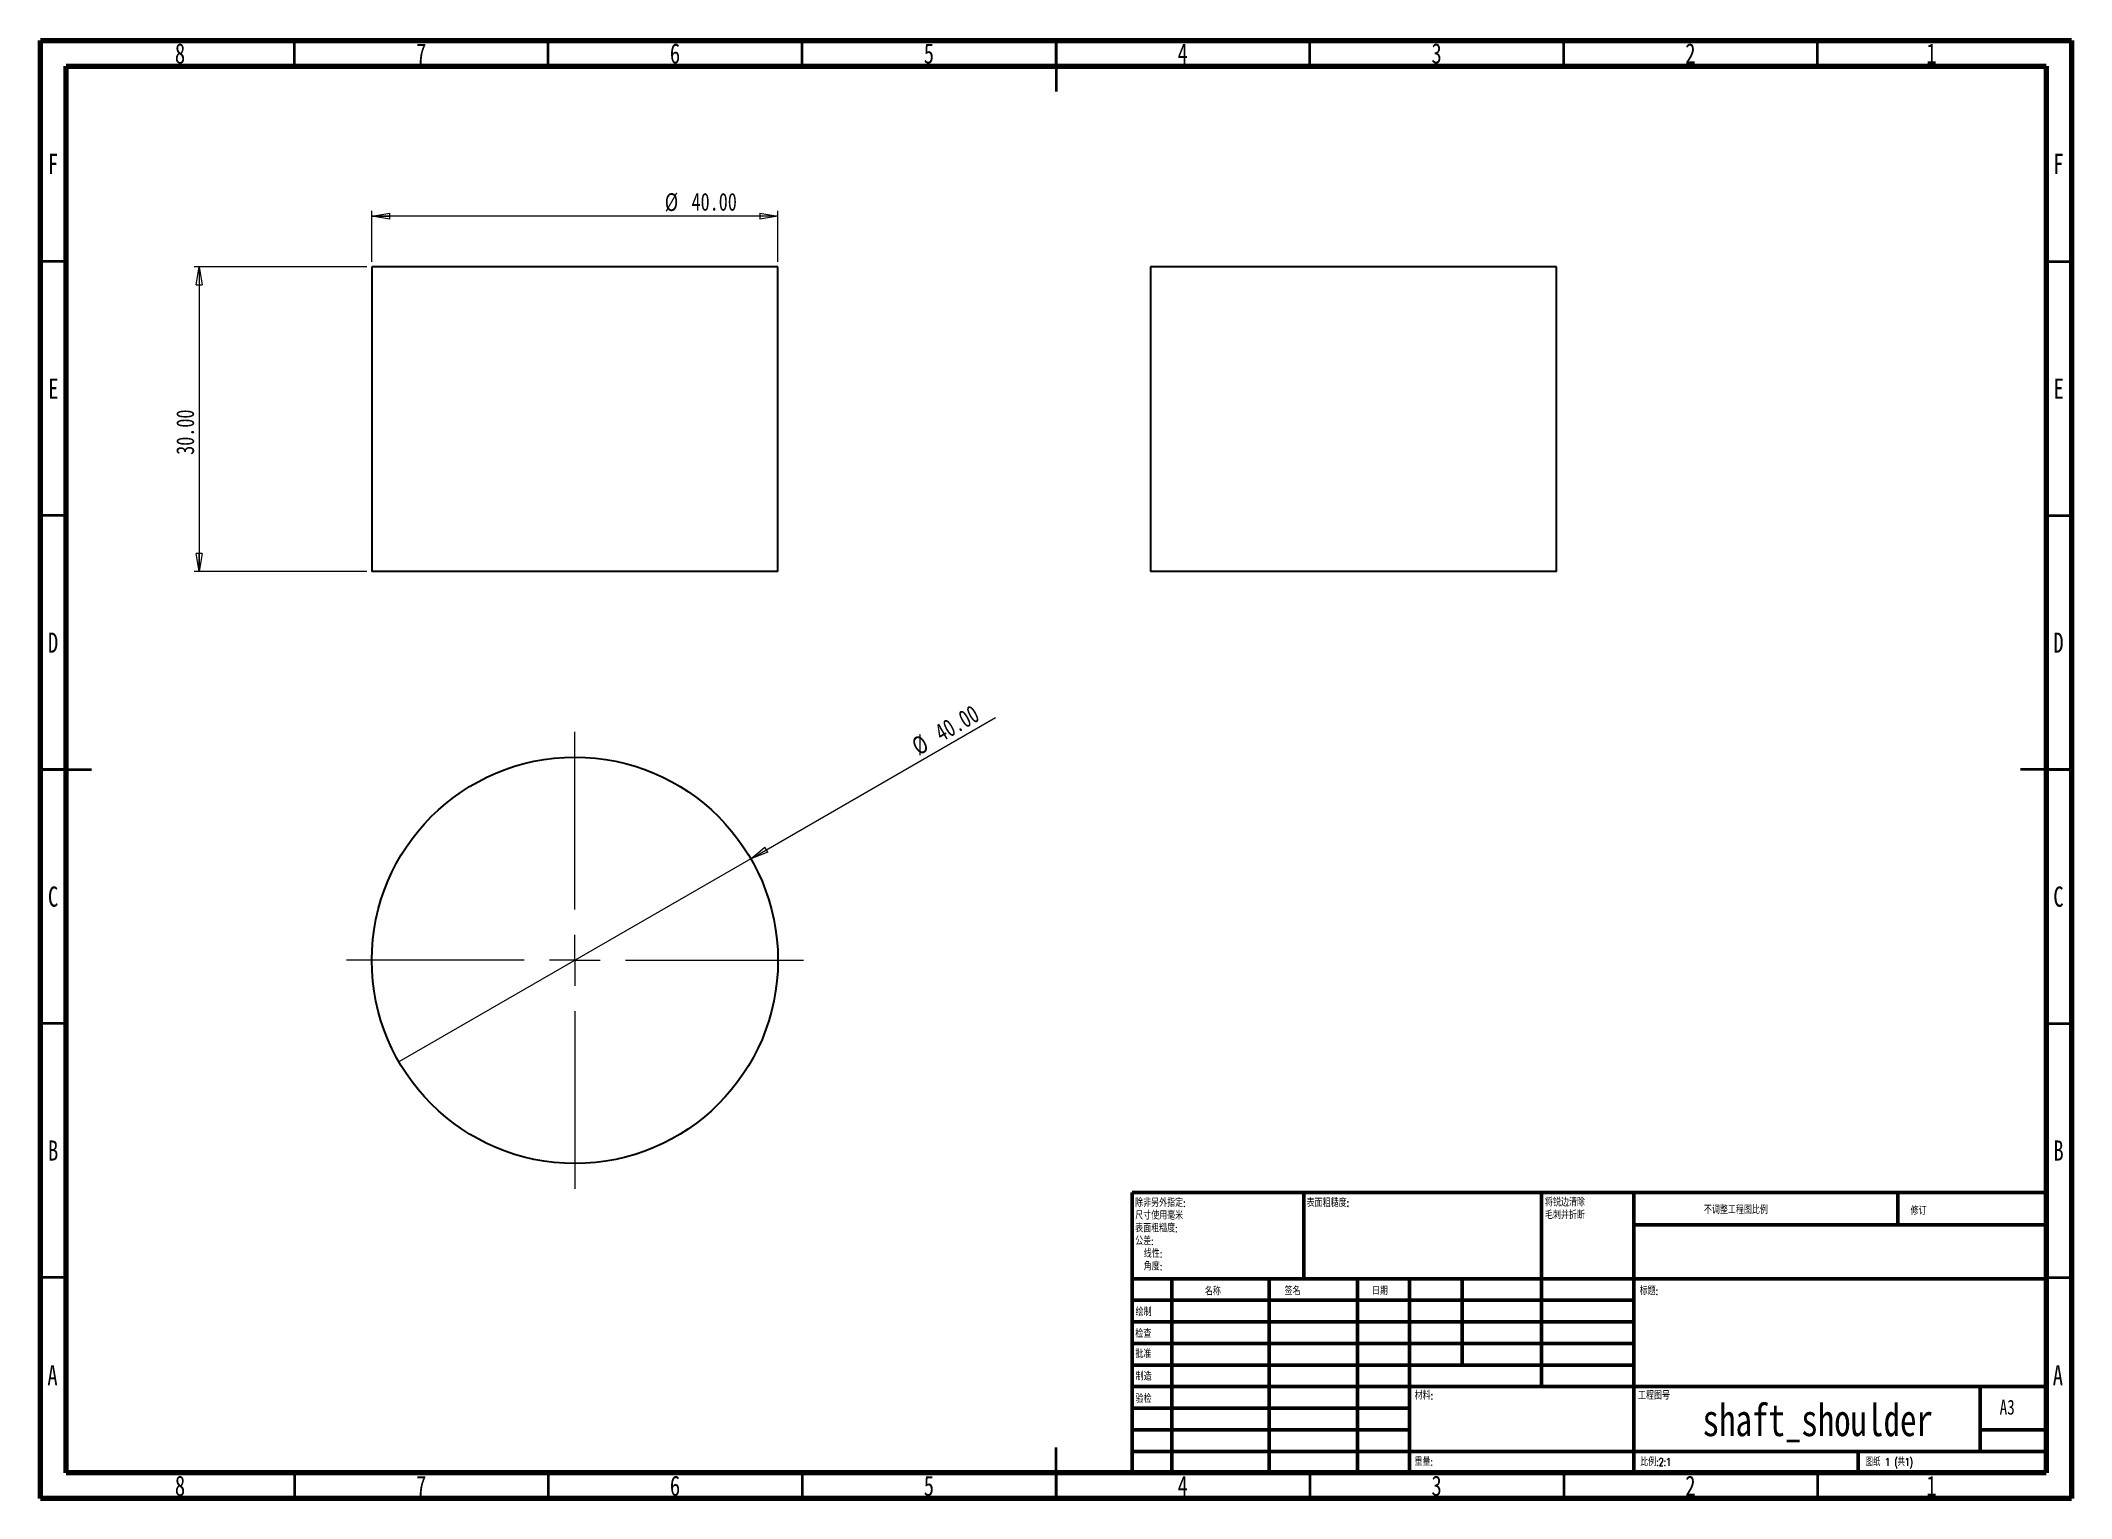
# Model space of a CAD drawing. Header units: millimetres. Extents: x 15 to 415, y 5 to 292.
import ezdxf

# ---------------------------------------------------------------- set-up
doc = ezdxf.new("R2010")
doc.units = ezdxf.units.MM
doc.styles.add('SLDTEXTSTYLE0', font='TXT', dxfattribs={"width": 0.75})
doc.styles.add('SLDTEXTSTYLE1', font='TXT', dxfattribs={"width": 0.75, "bigfont": 'bigfont'})
doc.styles.add('SLDTEXTSTYLE2', font='TXT', dxfattribs={"width": 0.694444, "bigfont": 'bigfont'})
doc.dimstyles.new('SLDDIMSTYLE0', dxfattribs={"dimtxt": 3.5, "dimasz": 3.556, "dimexe": 0, "dimexo": 0.0625, "dimgap": 0.875, "dimtad": 1, "dimlfac": 0.5, "dimrnd": 1e-09, "dimzin": 4, "dimdsep": 46, "dimtxsty": 'SLDTEXTSTYLE0', "dimblk1": 'CLOSED', "dimblk2": 'CLOSED', "dimsah": 1, "dimcen": 0.09, "dimadec": 0, "dimazin": 1, "dimtfac": 1, "dimtofl": 0, "dimtmove": 0, "dimatfit": 3, "dimldrblk": 'CLOSED', "dimfxl": 1, "dimfrac": 2, "dimtolj": 1, "dimtzin": 12, "dimarcsym": 0})
doc.dimstyles.new('SLDDIMSTYLE1', dxfattribs={"dimtxt": 3.5, "dimasz": 3.556, "dimexe": 0, "dimexo": 0.0625, "dimgap": 0.875, "dimtad": 1, "dimlfac": 0.5, "dimrnd": 1e-09, "dimzin": 4, "dimdsep": 46, "dimtxsty": 'SLDTEXTSTYLE0', "dimblk1": 'NONE', "dimblk2": 'CLOSED', "dimsah": 1, "dimcen": 0, "dimadec": 0, "dimazin": 1, "dimtfac": 1, "dimtmove": 0, "dimatfit": 3, "dimldrblk": 'NONE', "dimfxl": 1, "dimfrac": 2, "dimtolj": 1, "dimtzin": 12, "dimarcsym": 0})

# ---------------------------------------------------------------- blocks, each defined once
blk = doc.blocks.new('SW_NOTE_0')
at = {"color": 0, "linetype": 'Continuous', "lineweight": 0, "char_height": 1.5, "attachment_point": 1, "style": 'SLDTEXTSTYLE1'}
for s, insert in [('除非另外指定:', (0, 1.93)), ('表面粗糙度:', (0, -3.07)), ('尺寸使用毫米', (0, -0.57)), ('公差:', (0, -5.57)), ('线性:', (1.69, -8.07)), ('角度:', (1.69, -10.57))]:
    blk.add_mtext(s, dxfattribs=dict(at, insert=insert))
blk = doc.blocks.new('SW_NOTE_0_1')
at = {"color": 0, "linetype": 'Continuous', "lineweight": 0, "char_height": 1.5, "attachment_point": 1, "style": 'SLDTEXTSTYLE1'}
for s, insert in [('将锐边清除', (0, 1.93)), ('毛刺并折断', (0, -0.57))]:
    blk.add_mtext(s, dxfattribs=dict(at, insert=insert))
blk = doc.blocks.new('_Closed')
at = {"color": 0, "linetype": 'ByBlock', "lineweight": -2}
for p, q in [((-1, 0.166667), (0, 0)), ((-1, 0.166667), (-1, -0.166667)), ((0, 0), (-1, -0.166667)), ((0, 0), (-1, 0))]:
    blk.add_line(p, q, dxfattribs=at)
blk = doc.blocks.new('_D')
at = {"color": 7, "linetype": 'Continuous', "lineweight": 0}
for p, q in [((79.24, 247.46), (45.24, 247.46)), ((46.24, 247.46), (46.24, 187.46)), ((79.24, 187.46), (45.24, 187.46))]:
    blk.add_line(p, q, dxfattribs=at)
at = {"color": 7, "linetype": 'Continuous', "lineweight": 18, "xscale": 3.556, "yscale": 3.556}
for p, rotation in [((46.24, 247.46), 90), ((46.24, 187.46), 270)]:
    blk.add_blockref('_Closed', p, dxfattribs=dict(at, rotation=rotation))
at = {"color": 7, "linetype": 'Continuous', "lineweight": 18, "insert": (41.72, 210.45), "char_height": 3.5, "attachment_point": 1, "rotation": 90, "style": 'SLDTEXTSTYLE0'}
blk.add_mtext('30.00', dxfattribs=at)
blk = doc.blocks.new('_D_1')
at = {"color": 7, "linetype": 'Continuous', "lineweight": 0}
for p, q in [((80.24, 248.46), (80.24, 258.46)), ((160.24, 257.46), (80.24, 257.46)), ((160.24, 248.46), (160.24, 258.46))]:
    blk.add_line(p, q, dxfattribs=at)
at = {"color": 7, "linetype": 'Continuous', "lineweight": 18, "xscale": 3.556, "yscale": 3.556, "rotation": 180}
blk.add_blockref('_Closed', (80.24, 257.46), dxfattribs=at)
at = {"color": 7, "linetype": 'Continuous', "lineweight": 18, "xscale": 3.556, "yscale": 3.556}
blk.add_blockref('_Closed', (160.24, 257.46), dxfattribs=at)
at = {"color": 7, "linetype": 'Continuous', "lineweight": 18, "char_height": 3.5, "attachment_point": 1, "style": 'SLDTEXTSTYLE0'}
for s, insert in [('%%c', (137.93, 261.97)), ('40.00', (143.21, 262.02))]:
    blk.add_mtext(s, dxfattribs=dict(at, insert=insert))
blk = doc.blocks.new('_D_2')
at = {"color": 7, "linetype": 'Continuous', "lineweight": 0}
for q in [(203.1, 158.77), (85.59, 90.93)]:
    blk.add_line((154.88, 130.93), q, dxfattribs=at)
at = {"color": 7, "linetype": 'Continuous', "lineweight": 18, "xscale": 3.556, "yscale": 3.556, "rotation": 210}
blk.add_blockref('_Closed', (154.88, 130.93, -30), dxfattribs=at)
at = {"color": 7, "linetype": 'Continuous', "lineweight": 18, "char_height": 3.5, "attachment_point": 1, "rotation": 30, "style": 'SLDTEXTSTYLE0'}
for s, insert in [('40.00', (190.74, 156.91)), ('%%c', (186.2, 154.22))]:
    blk.add_mtext(s, dxfattribs=dict(at, insert=insert))
blk = doc.blocks.new('_None')
blk = doc.blocks.new('SW_CENTERMARKSYMBOL_0')
at = {"color": 0, "linetype": 'Continuous', "lineweight": 18}
for p, q in [((0, 10), (0, 45)), ((0, 0), (0, 5)), ((-10, 0), (-45, 0)), ((0, 0), (-5, 0)), ((0, 0), (0, -5)), ((0, 0), (5, 0)), ((10, 0), (45, 0)), ((0, -10), (0, -45))]:
    blk.add_line(p, q, dxfattribs=at)

msp = doc.modelspace()

# ---------------------------------------------------------------- linework, layer by layer
at = {"color": 7, "linetype": 'Continuous', "lineweight": 70}
for p, q in [((15, 5), (15, 292)), ((15, 292), (415, 292)), ((415, 292), (415, 5)), ((20, 10), (20, 287)), ((20, 287), (410, 287)), ((410, 287), (410, 10)), ((410, 10), (20, 10)), ((415, 5), (15, 5))]:
    msp.add_line(p, q, dxfattribs=at)
at = {"color": 7, "linetype": 'Continuous', "lineweight": 35}
for p, q in [((65, 287), (65, 292)), ((115, 287), (115, 292)), ((165, 287), (165, 292)), ((215, 292), (215, 282)), ((215, 287), (215, 292)), ((265, 287), (265, 292)), ((315, 287), (315, 292)), ((365, 287), (365, 292)), ((20, 248.5), (15, 248.5)), ((410, 248.5), (415, 248.5)), ((20, 198.5), (15, 198.5)), ((410, 198.5), (415, 198.5)), ((15, 148.5), (25, 148.5)), ((20, 148.5), (15, 148.5)), ((415, 148.5), (405, 148.5)), ((410, 148.5), (415, 148.5)), ((20, 98.5), (15, 98.5)), ((410, 98.5), (415, 98.5)), ((20, 48.5), (15, 48.5)), ((410, 48.5), (415, 48.5)), ((215, 5), (215, 15)), ((65, 10), (65, 5)), ((115, 10), (115, 5)), ((165, 10), (165, 5)), ((215, 10), (215, 5)), ((265, 10), (265, 5)), ((315, 10), (315, 5)), ((365, 10), (365, 5))]:
    msp.add_line(p, q, dxfattribs=at)
at = {"color": 7, "linetype": 'Continuous', "lineweight": 25}
for p, q in [((80.236, 247.458), (80.236, 187.458)), ((160.236, 247.458), (80.236, 247.458)), ((160.236, 187.458), (160.236, 247.458)), ((233.608, 247.458), (233.608, 187.458)), ((273.608, 247.458), (233.608, 247.458)), ((313.608, 247.458), (273.608, 247.458)), ((313.608, 187.458), (313.608, 247.458)), ((160.236, 187.458), (80.236, 187.458)), ((273.608, 187.458), (233.608, 187.458)), ((313.608, 187.458), (273.608, 187.458))]:
    msp.add_line(p, q, dxfattribs=at)
at = {"color": 7, "linetype": 'Continuous', "lineweight": 50}
for p, q in [((230, 65.25), (410, 65.25)), ((230, 65.25), (230, 10)), ((263.8, 48.25), (263.8, 65.25)), ((310.6, 65.25), (310.6, 27)), ((328.8, 65.25), (328.8, 10)), ((380.8, 58.875), (380.8, 65.25)), ((410, 58.875), (328.8, 58.875)), ((410, 48.25), (230, 48.25)), ((237.8, 48.25), (237.8, 10)), ((256.991, 48.25), (256.991, 10)), ((274.399, 48.25), (274.399, 10)), ((284.6, 10), (284.6, 48.25)), ((295, 31.25), (295, 48.25)), ((328.8, 44), (230, 44)), ((328.8, 39.75), (230, 39.75)), ((328.8, 35.5), (230, 35.5)), ((328.8, 31.25), (230, 31.25)), ((284.6, 27), (230, 27)), ((284.6, 27), (410, 27)), ((397, 14.25), (397, 27)), ((284.6, 22.75), (230, 22.75)), ((284.6, 18.5), (230, 18.5)), ((410, 18.5), (397, 18.5)), ((230, 14.25), (410, 14.25)), ((373, 10), (373, 14.25))]:
    msp.add_line(p, q, dxfattribs=at)
at = {"color": 7, "linetype": 'Continuous', "lineweight": 25}
msp.add_circle((120.236, 110.93), 40, dxfattribs=at)

# ---------------------------------------------------------------- block references
at = {"color": 7, "linetype": 'Continuous', "lineweight": 0}
for name, p in [('SW_CENTERMARKSYMBOL_0', (120.236, 110.93)), ('SW_NOTE_0', (230.594, 61.987)), ('SW_NOTE_0_1', (311.309, 62.069))]:
    msp.add_blockref(name, p, dxfattribs=at)

# ---------------------------------------------------------------- texts
for s, insert, char_height, attachment_point, style in [('8', (42.46, 291.464), 3.969, 2, 'SLDTEXTSTYLE0'), ('7', (89.96, 291.464), 3.969, 2, 'SLDTEXTSTYLE0'), ('6', (139.96, 291.464), 3.969, 2, 'SLDTEXTSTYLE0'), ('5', (189.96, 291.464), 3.969, 2, 'SLDTEXTSTYLE0'), ('4', (239.96, 291.464), 3.969, 2, 'SLDTEXTSTYLE0'), ('3', (289.96, 291.464), 3.969, 2, 'SLDTEXTSTYLE0'), ('2', (339.96, 291.464), 3.969, 2, 'SLDTEXTSTYLE0'), ('1', (387.46, 291.464), 3.969, 2, 'SLDTEXTSTYLE0'), ('F', (17.458, 269.714), 3.969, 2, 'SLDTEXTSTYLE0'), ('F', (412.458, 269.714), 3.969, 2, 'SLDTEXTSTYLE0'), ('E', (17.508, 225.464), 3.969, 2, 'SLDTEXTSTYLE0'), ('E', (412.508, 225.464), 3.969, 2, 'SLDTEXTSTYLE0'), ('D', (17.453, 175.464), 3.969, 2, 'SLDTEXTSTYLE0'), ('D', (412.453, 175.464), 3.969, 2, 'SLDTEXTSTYLE0'), ('C', (17.459, 125.464), 3.969, 2, 'SLDTEXTSTYLE0'), ('C', (412.459, 125.464), 3.969, 2, 'SLDTEXTSTYLE0'), ('B', (17.471, 75.464), 3.969, 2, 'SLDTEXTSTYLE0'), ('B', (412.471, 75.464), 3.969, 2, 'SLDTEXTSTYLE0'), ('表面粗糙度:', (264.371, 63.919), 1.5, 1, 'SLDTEXTSTYLE1'), ('不调整工程图比例', (342.615, 62.533), 1.5, 1, 'SLDTEXTSTYLE1'), ('修订', (383.328, 62.335), 1.5, 1, 'SLDTEXTSTYLE1'), ('名称', (244.322, 46.501), 1.5, 1, 'SLDTEXTSTYLE1'), ('签名', (260.034, 46.562), 1.5, 1, 'SLDTEXTSTYLE1'), ('日期', (277.215, 46.576), 1.5, 1, 'SLDTEXTSTYLE1'), ('标题:', (329.956, 46.576), 1.5, 1, 'SLDTEXTSTYLE1'), ('绘制', (230.685, 42.43), 1.5, 1, 'SLDTEXTSTYLE1'), ('检查', (230.624, 38.154), 1.5, 1, 'SLDTEXTSTYLE1'), ('批准', (230.622, 34.177), 1.5, 1, 'SLDTEXTSTYLE1'), ('A', (17.34, 31.214), 3.969, 2, 'SLDTEXTSTYLE0'), ('制造', (230.682, 29.734), 1.5, 1, 'SLDTEXTSTYLE1'), ('A', (412.34, 31.214), 3.969, 2, 'SLDTEXTSTYLE0'), ('验检', (230.677, 25.35), 1.5, 1, 'SLDTEXTSTYLE1'), ('材料:', (285.646, 25.986), 1.5, 1, 'SLDTEXTSTYLE1'), ('工程图号', (329.629, 25.986), 1.5, 1, 'SLDTEXTSTYLE1'), ('shaft_shoulder', (365.047, 23.607), 6.35, 2, 'SLDTEXTSTYLE0'), ('A3', (400.871, 24.406), 2.9104, 1, 'SLDTEXTSTYLE0'), ('重量:', (285.618, 12.949), 1.4986, 1, 'SLDTEXTSTYLE1'), ('比例:2:1', (330.074, 12.9), 1.5, 1, 'SLDTEXTSTYLE1'), ('图纸 1 (共1)', (374.478, 12.9), 1.5, 1, 'SLDTEXTSTYLE2'), ('8', (42.46, 9.464), 3.969, 2, 'SLDTEXTSTYLE0'), ('7', (89.96, 9.464), 3.969, 2, 'SLDTEXTSTYLE0'), ('6', (139.96, 9.464), 3.969, 2, 'SLDTEXTSTYLE0'), ('5', (189.96, 9.464), 3.969, 2, 'SLDTEXTSTYLE0'), ('4', (239.96, 9.464), 3.969, 2, 'SLDTEXTSTYLE0'), ('3', (289.96, 9.464), 3.969, 2, 'SLDTEXTSTYLE0'), ('2', (339.96, 9.464), 3.969, 2, 'SLDTEXTSTYLE0'), ('1', (387.46, 9.464), 3.969, 2, 'SLDTEXTSTYLE0')]:
    msp.add_mtext(s, dxfattribs=dict(at, insert=insert, char_height=char_height, attachment_point=attachment_point, style=style))

# ---------------------------------------------------------------- dimensions: what is measured, and where the dimension line sits
at = {"color": 7, "linetype": 'Continuous', "lineweight": 18}
dim = msp.add_linear_dim(base=(80.236, 257.458), p1=(160.236, 247.458), p2=(80.236, 247.458), text='%%c<>', dimstyle='SLDDIMSTYLE0', dxfattribs=at)
dim.commit()
dim.dimension.update_dxf_attribs({"geometry": '_D_1', "text_midpoint": (146.392, 257.458), "dimtype": 160})
dim = msp.add_linear_dim(base=(46.236, 187.458), p1=(80.236, 247.458), p2=(80.236, 187.458), angle=90, dimstyle='SLDDIMSTYLE0', dxfattribs=at)
dim.commit()
dim.dimension.update_dxf_attribs({"geometry": '_D', "text_midpoint": (46.236, 216.269), "dimtype": 160})
dim = msp.add_diameter_dim_2p(p1=(85.595, 90.93), p2=(154.877, 130.93), dimstyle='SLDDIMSTYLE1', dxfattribs=at)
dim.commit()
dim.dimension.update_dxf_attribs({"geometry": '_D_2', "text_midpoint": (195.818, 154.567), "dimtype": 163})

doc.saveas('drawing.dxf')
